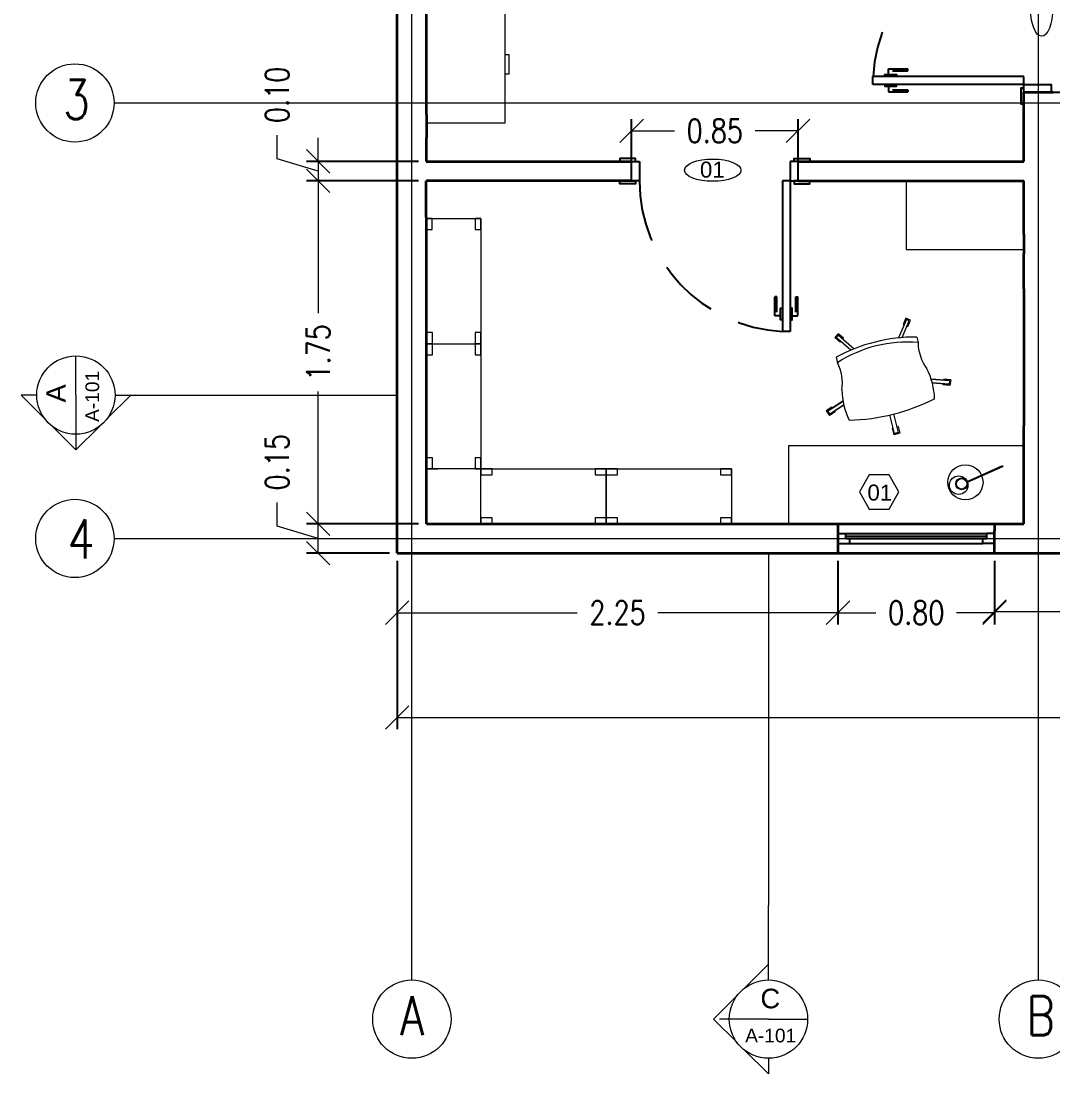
# Model space of a CAD drawing. Header units: metres. Extents: x 60.2 to 105.7, y 8.7 to 63.7.
# Drawn here: x 74.16 to 79.43, y 36.56 to 41.94 of the extents above; entities that cross this region are included whole.
import ezdxf

# ---------------------------------------------------------------- set-up
doc = ezdxf.new("R2010")
doc.units = ezdxf.units.M
doc.header["$LTSCALE"] = 5
doc.header["$MEASUREMENT"] = 0
doc.linetypes.add('TRATTEGGIATA2', pattern=[0.375, 0.25, -0.125])
doc.layers.get('0').update_dxf_attribs({"color": 30})
doc.layers.get('DEFPOINTS').update_dxf_attribs({"color": 210})
for name, color, linetype, lineweight in [('A-ANNO-DIMS', 3, 'Continuous', 9), ('A-ANNO-SYMB', 3, 'Continuous', 18), ('A-ANNO-TEXT', 3, 'Continuous', 18), ('A-DOOR-FULL', 4, 'Continuous', 25), ('A-FURN', 8, 'Continuous', 18), ('A-GLAZ-FULL', 4, 'Continuous', 25), ('A-WALL-FULL-EXTR', 7, 'Continuous', 35), ('A-WALL-FULL-INTR', 7, 'Continuous', 35)]:
    doc.layers.add(name, color=color, linetype=linetype, lineweight=lineweight)
doc.styles.add('ARIAL', font='arial.ttf')
doc.styles.add('E-ROMANS', font='romans.shx', dxfattribs={"width": 0.8})
doc.styles.get("Standard").update_dxf_attribs({"font": 'arial.ttf'})
doc.dimstyles.new('E-0100_ARW_18', dxfattribs={"dimscale": 0.001, "dimtxt": 180, "dimasz": 180, "dimexe": 90, "dimexo": 60, "dimgap": 90, "dimtad": 0, "dimzin": 0, "dimdsep": 46, "dimtxsty": 'E-ROMANS', "dimblk": 'OPEN90', "dimcen": 90, "dimclrd": 256, "dimclre": 256, "dimclrt": 256, "dimadec": 0, "dimazin": 0, "dimtfac": 1, "dimtmove": 1, "dimatfit": 3, "dimldrblk": 'OPEN90', "dimfxl": 1, "dimtfill": 1, "dimtolj": 1, "dimtzin": 0, "dimarcsym": 0})

# ---------------------------------------------------------------- blocks, each defined once
blk = doc.blocks.new('_Oblique')
at = {"color": 0, "linetype": 'ByBlock', "lineweight": -2}
blk.add_line((-0.5, -0.5), (0.5, 0.5), dxfattribs=at)
blk = doc.blocks.new('*D210')
at = {"layer": 'A-ANNO-DIMS', "lineweight": -2, "transparency": 16777216}
for p, q in [((79.1345, 39.1844), (79.1345, 38.8661)), ((80.8772, 39.1844), (80.8772, 38.8661))]:
    blk.add_line(p, q, dxfattribs=at)
at = {"layer": 'A-ANNO-DIMS', "transparency": 16777216}
for p, q in [((79.1345, 38.9261), (79.8041, 38.9261)), ((80.8772, 38.9261), (80.2076, 38.9261))]:
    blk.add_line(p, q, dxfattribs=at)
at = {"layer": 'DEFPOINTS', "color": 0, "transparency": 16777216}
for p in [(79.1345, 39.2244), (80.8772, 39.2244), (79.1345, 38.9261)]:
    blk.add_point(p, dxfattribs=at)
at = {"layer": 'A-ANNO-DIMS', "transparency": 16777216, "xscale": 0.12, "yscale": 0.12, "zscale": 0.12, "rotation": 180}
blk.add_blockref('_Oblique', (79.1345, 38.9261), dxfattribs=at)
at = {"layer": 'A-ANNO-DIMS', "transparency": 16777216, "xscale": 0.12, "yscale": 0.12, "zscale": 0.12}
blk.add_blockref('_Oblique', (80.8772, 38.9261), dxfattribs=at)
at = {"layer": 'A-ANNO-DIMS', "transparency": 16777216, "insert": (80.0058, 38.9261), "char_height": 0.12, "attachment_point": 5, "style": 'E-ROMANS', "bg_fill": 3, "box_fill_scale": 1.25, "bg_fill_color": 256, "bg_fill_true_color": 13158600, "bg_fill_transparency": 0}
blk.add_mtext('\\A1;1.74', dxfattribs=at)
blk = doc.blocks.new('_Open90')
at = {"color": 0, "linetype": 'ByBlock', "lineweight": -2}
for p, q in [((-0.5, 0.5), (0, 0)), ((0, 0), (-1, 0)), ((0, 0), (-0.5, -0.5))]:
    blk.add_line(p, q, dxfattribs=at)
blk = doc.blocks.new('*D211')
at = {"layer": 'A-ANNO-DIMS', "lineweight": -2, "transparency": 16777216}
for p, q in [((78.3345, 39.1844), (78.3345, 38.8601)), ((79.1345, 39.1844), (79.1345, 38.8601))]:
    blk.add_line(p, q, dxfattribs=at)
at = {"layer": 'A-ANNO-DIMS', "transparency": 16777216}
for p, q in [((78.3345, 38.9201), (78.5282, 38.9201)), ((79.1345, 38.9201), (78.9408, 38.9201))]:
    blk.add_line(p, q, dxfattribs=at)
at = {"layer": 'DEFPOINTS', "color": 0, "transparency": 16777216}
for p in [(78.3345, 39.2244), (79.1345, 39.2244), (78.3345, 38.9201)]:
    blk.add_point(p, dxfattribs=at)
at = {"layer": 'A-ANNO-DIMS', "transparency": 16777216, "xscale": 0.12, "yscale": 0.12, "zscale": 0.12, "rotation": 180}
blk.add_blockref('_Oblique', (78.3345, 38.9201), dxfattribs=at)
at = {"layer": 'A-ANNO-DIMS', "transparency": 16777216, "xscale": 0.12, "yscale": 0.12, "zscale": 0.12}
blk.add_blockref('_Oblique', (79.1345, 38.9201), dxfattribs=at)
at = {"layer": 'A-ANNO-DIMS', "transparency": 16777216, "insert": (78.7345, 38.9201), "char_height": 0.12, "attachment_point": 5, "style": 'E-ROMANS', "bg_fill": 3, "box_fill_scale": 1.25, "bg_fill_color": 256, "bg_fill_true_color": 13158600, "bg_fill_transparency": 0}
blk.add_mtext('\\A1;0.80', dxfattribs=at)
blk = doc.blocks.new('*D212')
at = {"layer": 'A-ANNO-DIMS', "lineweight": -2, "transparency": 16777216}
for p, q in [((76.0832, 39.1844), (76.0832, 38.8601)), ((78.3345, 39.1844), (78.3345, 38.8601))]:
    blk.add_line(p, q, dxfattribs=at)
at = {"layer": 'A-ANNO-DIMS', "transparency": 16777216}
for p, q in [((76.0832, 38.9201), (77.0026, 38.9201)), ((78.3345, 38.9201), (77.4151, 38.9201))]:
    blk.add_line(p, q, dxfattribs=at)
at = {"layer": 'DEFPOINTS', "color": 0, "transparency": 16777216}
for p in [(76.0832, 39.2244), (78.3345, 39.2244), (76.0832, 38.9201)]:
    blk.add_point(p, dxfattribs=at)
at = {"layer": 'A-ANNO-DIMS', "transparency": 16777216, "xscale": 0.12, "yscale": 0.12, "zscale": 0.12, "rotation": 180}
blk.add_blockref('_Oblique', (76.0832, 38.9201), dxfattribs=at)
at = {"layer": 'A-ANNO-DIMS', "transparency": 16777216, "xscale": 0.12, "yscale": 0.12, "zscale": 0.12}
blk.add_blockref('_Oblique', (78.3345, 38.9201), dxfattribs=at)
at = {"layer": 'A-ANNO-DIMS', "transparency": 16777216, "insert": (77.2088, 38.9201), "char_height": 0.12, "attachment_point": 5, "style": 'E-ROMANS', "bg_fill": 3, "box_fill_scale": 1.25, "bg_fill_color": 256, "bg_fill_true_color": 13158600, "bg_fill_transparency": 0}
blk.add_mtext('\\A1;2.25', dxfattribs=at)
blk = doc.blocks.new('*D213')
at = {"layer": 'A-ANNO-DIMS', "lineweight": -2, "transparency": 16777216}
for p, q in [((76.1918, 41.1261), (75.6201, 41.1261)), ((76.1918, 39.3744), (75.6201, 39.3744))]:
    blk.add_line(p, q, dxfattribs=at)
at = {"layer": 'A-ANNO-DIMS', "transparency": 16777216}
for p, q in [((75.6801, 41.1261), (75.6801, 40.4497)), ((75.6801, 39.3744), (75.6801, 40.0508))]:
    blk.add_line(p, q, dxfattribs=at)
at = {"layer": 'DEFPOINTS', "color": 0, "transparency": 16777216}
for p in [(76.2318, 41.1261), (75.6801, 39.3744), (76.2318, 39.3744)]:
    blk.add_point(p, dxfattribs=at)
at = {"layer": 'A-ANNO-DIMS', "transparency": 16777216, "xscale": 0.12, "yscale": 0.12, "zscale": 0.12}
for p, rotation in [((75.6801, 41.1261), 90), ((75.6801, 39.3744), 270)]:
    blk.add_blockref('_Oblique', p, dxfattribs=dict(at, rotation=rotation))
at = {"layer": 'A-ANNO-DIMS', "transparency": 16777216, "insert": (75.6801, 40.2502), "char_height": 0.12, "attachment_point": 5, "rotation": 90, "style": 'E-ROMANS', "bg_fill": 3, "box_fill_scale": 1.25, "bg_fill_color": 256, "bg_fill_true_color": 13158600, "bg_fill_transparency": 0}
blk.add_mtext('\\A1;1.75', dxfattribs=at)
blk = doc.blocks.new('*D214')
at = {"layer": 'A-ANNO-DIMS', "transparency": 16777216}
for p, q in [((75.4701, 41.2391), (75.4701, 41.3591)), ((75.6801, 41.2261), (75.6801, 41.3461)), ((75.6801, 41.1761), (75.4701, 41.2391)), ((75.6801, 41.2261), (75.6801, 41.1261)), ((75.6801, 41.2261), (75.6801, 41.1261)), ((75.6801, 41.1261), (75.6801, 41.0061))]:
    blk.add_line(p, q, dxfattribs=at)
at = {"layer": 'A-ANNO-DIMS', "lineweight": -2, "transparency": 16777216}
for p, q in [((76.1918, 41.2261), (75.6201, 41.2261)), ((76.1918, 41.1261), (75.6201, 41.1261))]:
    blk.add_line(p, q, dxfattribs=at)
at = {"layer": 'DEFPOINTS', "color": 0, "transparency": 16777216}
for p in [(76.2318, 41.2261), (75.6801, 41.1261), (76.2318, 41.1261)]:
    blk.add_point(p, dxfattribs=at)
at = {"layer": 'A-ANNO-DIMS', "transparency": 16777216, "xscale": 0.12, "yscale": 0.12, "zscale": 0.12}
for p, rotation in [((75.6801, 41.2261), 270), ((75.6801, 41.1261), 90)]:
    blk.add_blockref('_Oblique', p, dxfattribs=dict(at, rotation=rotation))
at = {"layer": 'A-ANNO-DIMS', "transparency": 16777216, "insert": (75.4701, 41.5654), "char_height": 0.12, "attachment_point": 5, "rotation": 90, "style": 'E-ROMANS', "bg_fill": 3, "box_fill_scale": 1.25, "bg_fill_color": 256, "bg_fill_true_color": 13158600, "bg_fill_transparency": 0}
blk.add_mtext('\\A1;0.10', dxfattribs=at)
blk = doc.blocks.new('*D215')
at = {"layer": 'A-ANNO-DIMS', "transparency": 16777216}
for p, q in [((75.4701, 39.3624), (75.4701, 39.4824)), ((75.6801, 39.2994), (75.4701, 39.3624)), ((75.6801, 39.2244), (75.6801, 39.3744))]:
    blk.add_line(p, q, dxfattribs=at)
at = {"layer": 'A-ANNO-DIMS', "lineweight": -2, "transparency": 16777216}
for p, q in [((76.0432, 39.3744), (75.6201, 39.3744)), ((76.0432, 39.2244), (75.6201, 39.2244))]:
    blk.add_line(p, q, dxfattribs=at)
at = {"layer": 'DEFPOINTS', "color": 0, "transparency": 16777216}
for p in [(75.6801, 39.3744), (76.0832, 39.3744), (76.0832, 39.2244)]:
    blk.add_point(p, dxfattribs=at)
at = {"layer": 'A-ANNO-DIMS', "transparency": 16777216, "xscale": 0.12, "yscale": 0.12, "zscale": 0.12}
for p, rotation in [((75.6801, 39.3744), 90), ((75.6801, 39.2244), 270)]:
    blk.add_blockref('_Oblique', p, dxfattribs=dict(at, rotation=rotation))
at = {"layer": 'A-ANNO-DIMS', "transparency": 16777216, "insert": (75.4701, 39.6887), "char_height": 0.12, "attachment_point": 5, "rotation": 90, "style": 'E-ROMANS', "bg_fill": 3, "box_fill_scale": 1.25, "bg_fill_color": 256, "bg_fill_true_color": 13158600, "bg_fill_transparency": 0}
blk.add_mtext('\\A1;0.15', dxfattribs=at)
blk = doc.blocks.new('*D225')
at = {"layer": 'A-ANNO-DIMS', "lineweight": -2, "transparency": 16777216}
for p, q in [((79.3232, 42.4294), (79.6726, 42.4294)), ((79.3232, 41.5794), (79.6726, 41.5794))]:
    blk.add_line(p, q, dxfattribs=at)
at = {"layer": 'A-ANNO-DIMS', "transparency": 16777216}
blk.add_line((79.6126, 42.4294), (79.6126, 41.5794), dxfattribs=at)
at = {"layer": 'DEFPOINTS', "color": 0, "transparency": 16777216}
for p in [(79.2832, 42.4294), (79.2832, 41.5794), (79.6126, 41.5794)]:
    blk.add_point(p, dxfattribs=at)
at = {"layer": 'A-ANNO-DIMS', "transparency": 16777216, "xscale": 0.12, "yscale": 0.12, "zscale": 0.12}
for p, rotation in [((79.6126, 42.4294), 90), ((79.6126, 41.5794), 270)]:
    blk.add_blockref('_Oblique', p, dxfattribs=dict(at, rotation=rotation))
at = {"layer": 'A-ANNO-DIMS', "transparency": 16777216, "insert": (79.7895, 42.0044), "char_height": 0.12, "attachment_point": 5, "rotation": 90, "style": 'E-ROMANS', "bg_fill": 3, "box_fill_scale": 1.25, "bg_fill_color": 256, "bg_fill_true_color": 13158600, "bg_fill_transparency": 0}
blk.add_mtext('\\A1;0.85', dxfattribs=at)
blk = doc.blocks.new('*D226')
at = {"layer": 'A-ANNO-DIMS', "lineweight": -2, "transparency": 16777216}
for p, q in [((77.2807, 41.1661), (77.2807, 41.4421)), ((78.1307, 41.1661), (78.1307, 41.4421))]:
    blk.add_line(p, q, dxfattribs=at)
at = {"layer": 'A-ANNO-DIMS', "transparency": 16777216}
for p, q in [((77.2807, 41.3821), (77.4994, 41.3821)), ((78.1307, 41.3821), (77.912, 41.3821))]:
    blk.add_line(p, q, dxfattribs=at)
at = {"layer": 'DEFPOINTS', "color": 0, "transparency": 16777216}
for p in [(77.2807, 41.3821), (77.2807, 41.1261), (78.1307, 41.1261)]:
    blk.add_point(p, dxfattribs=at)
at = {"layer": 'A-ANNO-DIMS', "transparency": 16777216, "xscale": 0.12, "yscale": 0.12, "zscale": 0.12, "rotation": 180}
blk.add_blockref('_Oblique', (77.2807, 41.3821), dxfattribs=at)
at = {"layer": 'A-ANNO-DIMS', "transparency": 16777216, "xscale": 0.12, "yscale": 0.12, "zscale": 0.12}
blk.add_blockref('_Oblique', (78.1307, 41.3821), dxfattribs=at)
at = {"layer": 'A-ANNO-DIMS', "transparency": 16777216, "insert": (77.7057, 41.3821), "char_height": 0.12, "attachment_point": 5, "style": 'E-ROMANS', "bg_fill": 3, "box_fill_scale": 1.25, "bg_fill_color": 256, "bg_fill_true_color": 13158600, "bg_fill_transparency": 0}
blk.add_mtext('\\A1;0.85', dxfattribs=at)
blk = doc.blocks.new('*D227')
at = {"layer": 'A-ANNO-DIMS', "lineweight": -2, "transparency": 16777216}
for p, q in [((76.0832, 39.1844), (76.0832, 38.3245)), ((85.8332, 39.1844), (85.8332, 38.3245))]:
    blk.add_line(p, q, dxfattribs=at)
at = {"layer": 'A-ANNO-DIMS', "transparency": 16777216}
for p, q in [((76.0832, 38.3845), (80.7519, 38.3845)), ((85.8332, 38.3845), (81.1645, 38.3845))]:
    blk.add_line(p, q, dxfattribs=at)
at = {"layer": 'DEFPOINTS', "color": 0, "transparency": 16777216}
for p in [(76.0832, 39.2244), (85.8332, 39.2244), (76.0832, 38.3845)]:
    blk.add_point(p, dxfattribs=at)
at = {"layer": 'A-ANNO-DIMS', "transparency": 16777216, "xscale": 0.12, "yscale": 0.12, "zscale": 0.12, "rotation": 180}
blk.add_blockref('_Oblique', (76.0832, 38.3845), dxfattribs=at)
at = {"layer": 'A-ANNO-DIMS', "transparency": 16777216, "xscale": 0.12, "yscale": 0.12, "zscale": 0.12}
blk.add_blockref('_Oblique', (85.8332, 38.3845), dxfattribs=at)
at = {"layer": 'A-ANNO-DIMS', "transparency": 16777216, "insert": (80.9582, 38.3845), "char_height": 0.12, "attachment_point": 5, "style": 'E-ROMANS', "bg_fill": 3, "box_fill_scale": 1.25, "bg_fill_color": 256, "bg_fill_true_color": 13158600, "bg_fill_transparency": 0}
blk.add_mtext('\\A1;9.75', dxfattribs=at)

msp = doc.modelspace()

# ---------------------------------------------------------------- linework, layer by layer
at = {"layer": 'A-ANNO-DIMS'}
for p, q in [((74.4422, 40.0319), (74.4422, 40.2319)), ((74.1922, 40.0319), (74.1622, 40.0319)), ((74.2822, 39.9119), (74.1622, 40.0319)), ((74.2422, 40.0319), (74.1922, 40.0319)), ((74.4422, 40.0319), (74.4422, 39.8319)), ((74.6022, 39.9119), (74.7222, 40.0319)), ((74.6422, 40.0319), (74.6922, 40.0319)), ((74.6922, 40.0319), (74.7122, 40.0319)), ((74.7122, 40.0319), (74.7222, 40.0319)), ((74.7222, 40.0319), (75.0222, 40.0319)), ((74.4422, 39.7519), (74.3222, 39.8719)), ((74.4422, 39.7519), (74.5622, 39.8719)), ((74.4422, 39.8319), (74.4422, 39.7819)), ((74.4422, 39.7819), (74.4422, 39.7619)), ((74.4422, 39.7619), (74.4422, 39.7519)), ((77.9796, 37.1235), (77.9796, 37.4235)), ((77.8596, 37.0035), (77.9796, 37.1235)), ((77.9796, 37.0935), (77.9796, 37.1235)), ((77.9796, 37.0435), (77.9796, 37.0935)), ((77.6996, 36.8435), (77.8196, 36.9635)), ((77.6996, 36.8435), (77.8196, 36.7235)), ((77.7796, 36.8435), (77.7296, 36.8435)), ((77.9796, 36.8435), (77.7796, 36.8435)), ((77.9796, 36.8435), (78.1796, 36.8435)), ((77.8596, 36.6835), (77.9796, 36.5635)), ((77.9796, 36.6435), (77.9796, 36.5935)), ((77.9796, 36.5935), (77.9796, 36.5735)), ((77.9796, 36.5735), (77.9796, 36.5635))]:
    msp.add_line(p, q, dxfattribs=at)
for centre in [(74.4373, 41.5244), (74.4422, 40.0319), (74.4373, 39.2994), (76.1582, 36.8435), (77.9796, 36.8435), (79.3582, 36.8435)]:
    msp.add_circle(centre, 0.2, dxfattribs=at)
at = {"layer": 'A-ANNO-SYMB', "color": 7}
msp.add_lwpolyline([(78.6461, 39.5371), (78.5955, 39.6246), (78.4945, 39.6246), (78.4439, 39.5371), (78.4945, 39.4495), (78.5955, 39.4495)], close=True, dxfattribs=at)
at = {"layer": 'A-ANNO-TEXT'}
msp.add_line((75.0222, 40.0319), (76.0832, 40.0319), dxfattribs=at)
at = {"layer": 'A-DOOR-FULL', "color": 252}
for p, q in [((78.5932, 41.6694), (78.5932, 41.698)), ((78.5932, 41.698), (78.6917, 41.698)), ((78.6917, 41.688), (78.6917, 41.698)), ((78.6132, 41.688), (78.6917, 41.688)), ((78.5932, 41.6094), (78.5932, 41.5807)), ((78.6132, 41.5907), (78.6917, 41.5907)), ((78.6917, 41.5907), (78.6917, 41.5807)), ((78.5932, 41.5807), (78.6917, 41.5807)), ((78.0121, 40.4361), (78.0121, 40.5345)), ((78.0221, 40.5345), (78.0121, 40.5345)), ((78.0221, 40.4561), (78.0221, 40.5345)), ((78.1193, 40.4561), (78.1193, 40.5345)), ((78.1193, 40.5345), (78.1293, 40.5345)), ((78.1293, 40.4361), (78.1293, 40.5345)), ((78.0407, 40.4361), (78.0121, 40.4361)), ((78.1007, 40.4361), (78.1293, 40.4361))]:
    msp.add_line(p, q, dxfattribs=at)
at = {"layer": 'A-DOOR-FULL'}
for p, q in [((78.5132, 41.6194), (78.5132, 41.6594)), ((78.0907, 40.3561), (78.0507, 40.3561))]:
    msp.add_line(p, q, dxfattribs=at)
at = {"layer": 'A-DOOR-FULL', "color": 252}
for points in [[(78.5732, 41.6594), (78.5732, 41.6694), (78.6332, 41.6694), (78.6332, 41.6594)], [(78.0507, 40.4161), (78.0407, 40.4161), (78.0407, 40.4761), (78.0507, 40.4761)], [(78.0907, 40.4161), (78.1007, 40.4161), (78.1007, 40.4761), (78.0907, 40.4761)]]:
    msp.add_lwpolyline(points, close=True, dxfattribs=at)
at = {"layer": 'A-DOOR-FULL'}
msp.add_lwpolyline([(78.5732, 41.6194), (78.5732, 41.6094), (78.6332, 41.6094), (78.6332, 41.6194)], close=True, dxfattribs=at)
at = {"layer": 'A-FURN'}
for p, q in [((76.6332, 42.0213), (76.6332, 41.4213)), ((76.6332, 41.7713), (76.6532, 41.7713)), ((76.6532, 41.7713), (76.6532, 41.6713)), ((76.6532, 41.6713), (76.6332, 41.6713)), ((79.2832, 41.1261), (78.6832, 41.1261)), ((78.6832, 41.1261), (78.6832, 40.7761)), ((79.2832, 40.7761), (79.2832, 41.1261)), ((76.2309, 40.9344), (76.5109, 40.9344)), ((76.2625, 40.9344), (76.2325, 40.9344)), ((76.2625, 40.8774), (76.2625, 40.9344)), ((76.5109, 40.9344), (76.4809, 40.9344)), ((76.4809, 40.9344), (76.4809, 40.8774)), ((76.5109, 40.9344), (76.5109, 40.2944)), ((76.5109, 40.8774), (76.5109, 40.9344)), ((76.2325, 40.8774), (76.2625, 40.8774)), ((76.4809, 40.8774), (76.5109, 40.8774)), ((78.6832, 40.7761), (79.2832, 40.7761)), ((76.2332, 40.7539), (76.2332, 40.7539)), ((78.684, 40.4178), (78.6441, 40.3239)), ((78.6621, 40.3256), (78.6988, 40.4118)), ((78.6814, 40.4243), (78.6676, 40.392)), ((78.7054, 40.4145), (78.6814, 40.4243)), ((78.6988, 40.4118), (78.684, 40.4178)), ((78.6918, 40.3826), (78.7054, 40.4145)), ((76.2632, 40.3514), (76.2332, 40.3514)), ((76.2632, 40.2944), (76.2632, 40.3514)), ((76.5109, 40.3514), (76.4809, 40.3514)), ((76.4809, 40.3514), (76.4809, 40.2944)), ((76.5109, 40.2944), (76.5109, 40.3514)), ((78.6676, 40.392), (78.6723, 40.3902)), ((78.6872, 40.3845), (78.6918, 40.3826)), ((76.2332, 40.2944), (76.5109, 40.2944)), ((76.2632, 40.2944), (76.2332, 40.2944)), ((76.2332, 40.2944), (76.2632, 40.2944)), ((76.2632, 40.2374), (76.2632, 40.2944)), ((76.4809, 40.2944), (76.5109, 40.2944)), ((76.5109, 40.2944), (76.4809, 40.2944)), ((76.4809, 40.2944), (76.4809, 40.2374)), ((76.5109, 40.2944), (76.4809, 40.2944)), ((76.4809, 40.2944), (76.4809, 40.2374)), ((76.5109, 40.2944), (76.5109, 39.6544)), ((76.5109, 40.2374), (76.5109, 40.2944)), ((76.5109, 40.2374), (76.5109, 40.2944)), ((78.3364, 40.3454), (78.3189, 40.3256)), ((78.3453, 40.3027), (78.3189, 40.3256)), ((78.3368, 40.3384), (78.326, 40.3261)), ((78.4001, 40.2615), (78.326, 40.3261)), ((78.3628, 40.3224), (78.3364, 40.3454)), ((78.3368, 40.3384), (78.4171, 40.2685)), ((78.3486, 40.3064), (78.3453, 40.3027)), ((78.3628, 40.3224), (78.3595, 40.3187)), ((78.7367, 40.3284), (78.7437, 40.3004)), ((76.2332, 40.2374), (76.2632, 40.2374)), ((76.4809, 40.2374), (76.5109, 40.2374)), ((76.4809, 40.2374), (76.5109, 40.2374)), ((78.3246, 40.2253), (78.3316, 40.1973)), ((78.8111, 40.1139), (78.9047, 40.1056)), ((78.9047, 40.1056), (78.8111, 40.1139)), ((78.8159, 40.0945), (78.9021, 40.0869)), ((78.9021, 40.0869), (78.8159, 40.0945)), ((78.8722, 40.0895), (78.8715, 40.0845)), ((78.9064, 40.0815), (78.8715, 40.0845)), ((78.8755, 40.1132), (78.8748, 40.1082)), ((78.9103, 40.1101), (78.8755, 40.1132)), ((78.9047, 40.1056), (78.9021, 40.0869)), ((78.9103, 40.1101), (78.9064, 40.0815)), ((78.3035, 39.9701), (78.2742, 39.951)), ((78.2814, 39.9496), (78.3605, 40.0013)), ((78.36, 40.001), (78.2814, 39.9496)), ((78.3647, 39.9815), (78.2925, 39.9343)), ((78.2925, 39.9343), (78.3647, 39.9815)), ((78.3035, 39.9701), (78.3065, 39.9661)), ((78.2742, 39.951), (78.2912, 39.9276)), ((78.2814, 39.9496), (78.2925, 39.9343)), ((78.3205, 39.9467), (78.2912, 39.9276)), ((78.3176, 39.9507), (78.3205, 39.9467)), ((78.6241, 39.8354), (78.6003, 39.9304)), ((78.6443, 39.8405), (78.6206, 39.9353)), ((78.6168, 39.8645), (78.6119, 39.8633)), ((78.6119, 39.8633), (78.6204, 39.8294)), ((78.6419, 39.8708), (78.637, 39.8696)), ((78.6419, 39.8708), (78.6504, 39.8369)), ((78.6504, 39.8369), (78.6204, 39.8294)), ((78.6443, 39.8405), (78.6241, 39.8354)), ((78.0832, 39.3744), (78.0832, 39.7744)), ((78.0832, 39.7744), (79.2832, 39.7744)), ((76.2632, 39.7114), (76.2332, 39.7114)), ((76.2632, 39.6544), (76.2632, 39.7114)), ((76.5109, 39.7114), (76.4809, 39.7114)), ((76.4809, 39.7114), (76.4809, 39.6544)), ((76.5109, 39.6544), (76.5109, 39.7114)), ((76.5109, 39.6544), (76.2332, 39.6544)), ((76.2332, 39.6544), (76.2902, 39.6544)), ((76.2332, 39.6544), (76.2902, 39.6544)), ((76.2332, 39.6544), (76.2632, 39.6544)), ((76.5109, 39.6544), (76.4539, 39.6544)), ((76.5109, 39.6544), (76.4539, 39.6544)), ((76.4809, 39.6544), (76.5109, 39.6544)), ((76.5109, 39.3744), (76.5109, 39.6544)), ((76.5109, 39.6544), (77.1509, 39.6544)), ((76.5109, 39.3744), (76.5109, 39.6544)), ((76.5109, 39.6544), (77.1509, 39.6544)), ((76.5679, 39.6544), (76.5109, 39.6544)), ((76.5109, 39.6544), (76.5109, 39.6244)), ((76.5679, 39.6244), (76.5679, 39.6544)), ((77.1509, 39.6544), (77.0939, 39.6544)), ((77.0939, 39.6544), (77.0939, 39.6244)), ((77.1509, 39.6544), (77.0939, 39.6544)), ((77.0939, 39.6544), (77.0939, 39.6244)), ((77.1509, 39.3744), (77.1509, 39.6544)), ((77.1509, 39.6544), (77.7909, 39.6544)), ((77.1509, 39.6544), (77.1509, 39.3744)), ((77.1509, 39.6544), (77.1509, 39.3744)), ((77.2079, 39.6544), (77.1509, 39.6544)), ((77.1509, 39.6544), (77.1509, 39.6244)), ((77.1509, 39.6244), (77.1509, 39.6544)), ((77.1509, 39.6244), (77.1509, 39.6544)), ((77.2079, 39.6244), (77.2079, 39.6544)), ((77.7909, 39.6544), (77.7339, 39.6544)), ((77.7339, 39.6544), (77.7339, 39.6244)), ((77.7909, 39.6544), (77.7339, 39.6544)), ((77.7339, 39.6544), (77.7339, 39.6244)), ((77.7909, 39.6544), (77.7909, 39.3744)), ((77.7909, 39.6244), (77.7909, 39.6544)), ((77.7909, 39.6244), (77.7909, 39.6544)), ((78.9939, 39.5908), (79.1752, 39.6722)), ((78.996, 39.5862), (79.1773, 39.6676)), ((79.1752, 39.6722), (79.1773, 39.6676)), ((76.5109, 39.6244), (76.5679, 39.6244)), ((77.0939, 39.6244), (77.1509, 39.6244)), ((77.0939, 39.6244), (77.1509, 39.6244)), ((77.1509, 39.6244), (77.2079, 39.6244)), ((77.7339, 39.6244), (77.7909, 39.6244)), ((77.7339, 39.6244), (77.7909, 39.6244)), ((78.9939, 39.5908), (78.996, 39.5862)), ((76.5679, 39.4044), (76.5109, 39.4044)), ((76.5109, 39.4044), (76.5109, 39.3744)), ((76.5679, 39.4044), (76.5109, 39.4044)), ((76.5109, 39.4044), (76.5109, 39.3744)), ((76.5679, 39.3744), (76.5679, 39.4044)), ((76.5679, 39.3744), (76.5679, 39.4044)), ((77.1509, 39.4044), (77.0939, 39.4044)), ((77.0939, 39.4044), (77.0939, 39.3744)), ((77.1509, 39.4044), (77.0939, 39.4044)), ((77.0939, 39.4044), (77.0939, 39.3744)), ((77.2079, 39.4044), (77.1509, 39.4044)), ((77.1509, 39.4044), (77.1509, 39.3744)), ((77.2079, 39.4044), (77.1509, 39.4044)), ((77.1509, 39.4044), (77.1509, 39.3744)), ((77.1509, 39.3744), (77.1509, 39.4044)), ((77.1509, 39.3744), (77.1509, 39.4044)), ((77.2079, 39.3744), (77.2079, 39.4044)), ((77.2079, 39.3744), (77.2079, 39.4044)), ((77.7909, 39.4044), (77.7339, 39.4044)), ((77.7339, 39.4044), (77.7339, 39.3744)), ((77.7909, 39.4044), (77.7339, 39.4044)), ((77.7339, 39.4044), (77.7339, 39.3744)), ((77.7909, 39.3744), (77.7909, 39.4044)), ((77.7909, 39.3744), (77.7909, 39.4044)), ((76.7432, 39.3744), (76.2332, 39.3744)), ((79.1345, 39.3387), (79.1345, 39.3581)), ((79.1345, 39.3581), (79.1345, 39.3581)), ((79.1345, 39.3387), (79.1345, 39.2787))]:
    msp.add_line(p, q, dxfattribs=at)
for centre, radius in [((78.9855, 39.5863), 0.09), ((78.951, 39.5714), 0.0475), ((78.9664, 39.5784), 0.0302), ((78.9664, 39.5784), 0.0265)]:
    msp.add_circle(centre, radius, dxfattribs=at)
for centre, radius, start, end in [((78.7317, 39.4732), 0.8552, 89.6679, 118.4258), ((78.6886, 39.6454), 0.6573, 85.1973, 122.8963), ((78.9682, 40.3022), 0.2246, 180.4561, 217.1084), ((78.1327, 40.0931), 0.2246, 350.9853, 27.6376), ((78.4437, 39.9962), 0.3852, 2.5231, 26.2708), ((78.7395, 40.0702), 0.3852, 181.8229, 205.5705), ((78.368, 40.9268), 1.0231, 271.343, 296.7507)]:
    msp.add_arc(centre, radius, start, end, dxfattribs=at)
at = {"layer": 'A-GLAZ-FULL'}
for p, q in [((78.3345, 39.3244), (78.3745, 39.3244)), ((78.3745, 39.2994), (78.3745, 39.3244)), ((78.3745, 39.3244), (79.0945, 39.3244)), ((79.1345, 39.3244), (79.0945, 39.3244)), ((79.0945, 39.2994), (79.0945, 39.3244)), ((78.3345, 39.2744), (78.3945, 39.2744)), ((78.3745, 39.3119), (79.0945, 39.3119)), ((78.3745, 39.2994), (79.0945, 39.2994)), ((78.3945, 39.2744), (78.3945, 39.2994)), ((78.3945, 39.2744), (79.0745, 39.2744)), ((79.0745, 39.2744), (79.0745, 39.2994)), ((79.1345, 39.2744), (79.0745, 39.2744))]:
    msp.add_line(p, q, dxfattribs=at)
at = {"layer": 'A-WALL-FULL-EXTR'}
for p, q in [((76.0832, 39.2244), (76.0832, 45.2244)), ((76.2332, 41.4653), (76.2332, 45.0744)), ((79.2832, 41.2261), (79.2832, 41.5794)), ((76.2332, 41.4653), (76.2318, 41.2261)), ((76.2318, 41.2261), (77.2807, 41.2261)), ((78.1307, 41.2261), (79.2832, 41.2261)), ((76.2332, 40.7539), (76.2318, 41.1261)), ((77.2807, 41.1261), (76.2318, 41.1261)), ((78.1307, 41.1261), (79.2832, 41.1261)), ((79.2832, 40.8539), (79.2832, 41.1261)), ((79.2832, 40.8539), (79.2832, 40.7539)), ((76.2332, 39.3744), (76.2332, 40.7539)), ((79.2832, 40.5744), (79.2832, 40.7539)), ((79.2832, 40.5744), (79.2832, 39.8744)), ((79.2832, 39.3744), (79.2832, 39.8744)), ((76.2332, 39.3744), (79.2832, 39.3744)), ((78.3345, 39.3744), (78.3345, 39.2244)), ((79.1345, 39.3744), (79.1345, 39.3387)), ((79.1345, 39.2244), (79.1345, 39.3387)), ((76.0832, 39.2244), (76.2332, 39.2244)), ((76.2332, 39.2244), (80.8832, 39.2244))]:
    msp.add_line(p, q, dxfattribs=at)
at = {"layer": 'A-WALL-FULL-INTR'}
for p, q in [((79.2832, 41.5794), (79.4332, 41.5794)), ((79.2832, 39.3744), (79.2832, 39.8744)), ((76.2332, 39.3744), (79.2832, 39.3744))]:
    msp.add_line(p, q, dxfattribs=at)

# ---------------------------------------------------------------- texts
at = {"layer": 'A-ANNO-DIMS', "attachment_point": 3, "rotation": 90}
for s, width, insert, char_height in [('A-101', 1.322882, (74.4909, 40.1557), 0.07), ('A', 0.51526, (74.2906, 40.0871), 0.1)]:
    msp.add_mtext_dynamic_manual_height_columns(s, width=width, gutter_width=12.5, heights=[0], dxfattribs=dict(at, insert=insert, char_height=char_height))
at = {"layer": 'A-ANNO-DIMS', "attachment_point": 1}
for s, width, insert, char_height in [('C', 0.51526, (77.9387, 36.9988), 0.1), ('A-101', 1.322882, (77.8606, 36.7947), 0.07)]:
    msp.add_mtext_dynamic_manual_height_columns(s, width=width, gutter_width=12.5, heights=[0], dxfattribs=dict(at, insert=insert, char_height=char_height))
at = {"layer": 'A-ANNO-SYMB', "color": 7, "style": 'ARIAL'}
msp.add_text('01', height=0.0816, rotation=359.8326, dxfattribs=at).set_placement((78.4849, 39.4932))
at = {"layer": 'A-ANNO-TEXT', "char_height": 0.2, "attachment_point": 1, "style": 'E-ROMANS'}
for s, insert in [('3', (74.377, 41.6418)), ('4', (74.3997, 39.3964)), ('A', (76.0979, 36.9608)), ('B', (79.2979, 36.9608))]:
    msp.add_mtext_dynamic_manual_height_columns(s, width=0.340207, gutter_width=9, heights=[0], dxfattribs=dict(at, insert=insert))

# ---------------------------------------------------------------- next in the draw order: dimensions: what is measured, and where the dimension line sits
at = {"layer": 'A-ANNO-DIMS'}
dim = msp.add_linear_dim(base=(79.6126, 41.5794), p1=(79.2832, 42.4294), p2=(79.2832, 41.5794), angle=90, dimstyle='E-0100_ARW_18', override={"dimtxt": 120, "dimasz": 120, "dimexe": 60, "dimexo": 40, "dimgap": 60, "dimblk": 'Oblique', "dimcen": 60, "dimlwd": 65535}, dxfattribs=at)
dim.commit()
dim.dimension.update_dxf_attribs({"geometry": '*D225', "text_midpoint": (79.7895, 42.0044), "dimtype": 160})
dim = msp.add_linear_dim(base=(77.2807, 41.3821), p1=(78.1307, 41.1261), p2=(77.2807, 41.1261), dimstyle='E-0100_ARW_18', override={"dimtxt": 120, "dimasz": 120, "dimexe": 60, "dimexo": 40, "dimgap": 60, "dimblk": 'Oblique', "dimcen": 60, "dimtmove": 0, "dimlwd": 65535}, dxfattribs=at)
dim.commit()
dim.dimension.update_dxf_attribs({"geometry": '*D226', "text_midpoint": (77.7057, 41.3821), "dimtype": 160})
dim = msp.add_linear_dim(base=(75.6801, 39.3744), p1=(76.2318, 41.1261), p2=(76.2318, 39.3744), angle=90, dimstyle='E-0100_ARW_18', override={"dimtxt": 120, "dimasz": 120, "dimexe": 60, "dimexo": 40, "dimgap": 60, "dimblk": 'Oblique', "dimcen": 60, "dimlwd": 65535}, dxfattribs=at)
dim.commit()
dim.dimension.update_dxf_attribs({"geometry": '*D213', "text_midpoint": (75.6801, 40.2502)})
dim = msp.add_linear_dim(base=(79.1345, 38.9261), p1=(80.8772, 39.2244), p2=(79.1345, 39.2244), dimstyle='E-0100_ARW_18', override={"dimtxt": 120, "dimasz": 120, "dimexe": 60, "dimexo": 40, "dimgap": 60, "dimblk": 'Oblique', "dimcen": 60, "dimlwd": 65535}, dxfattribs=at)
dim.commit()
dim.dimension.update_dxf_attribs({"geometry": '*D210', "text_midpoint": (80.0058, 38.9261)})

# ---------------------------------------------------------------- next in the draw order: linework, layer by layer
at = {"layer": 'A-ANNO-SYMB', "color": 7}
for centre, major_axis in [((79.3749, 42.0094), (-0.0004, -0.1441)), ((77.6949, 41.181), (-0.1441, 0.0004))]:
    msp.add_ellipse(centre, major_axis=major_axis, ratio=0.395468, dxfattribs=at)
at = {"layer": 'A-DOOR-FULL'}
for p, q in [((79.2832, 41.6594), (78.5132, 41.6594)), ((79.2832, 41.6194), (79.2832, 41.6594)), ((79.2832, 41.6194), (78.5132, 41.6194)), ((77.2807, 41.1261), (77.2807, 41.2261)), ((77.2807, 41.2261), (77.3207, 41.2261)), ((77.3207, 41.2261), (77.3207, 41.1261)), ((78.1307, 41.2261), (78.0907, 41.2261)), ((78.0907, 41.2261), (78.0907, 41.1261)), ((78.1307, 41.1261), (78.1307, 41.2261)), ((77.3207, 41.1261), (77.2807, 41.1261)), ((78.0907, 41.1261), (78.0507, 41.1261)), ((78.0507, 41.1261), (78.0507, 40.3561)), ((78.0907, 41.1261), (78.0907, 40.3561)), ((78.0907, 41.1261), (78.1307, 41.1261))]:
    msp.add_line(p, q, dxfattribs=at)
for points in [[(79.2832, 41.5194), (79.2832, 41.5994), (79.2682, 41.5994), (79.2682, 41.5194)], [(79.4232, 41.5794), (79.2832, 41.5794), (79.2832, 41.6194), (79.4232, 41.6194)], [(77.2207, 41.2261), (77.3007, 41.2261), (77.3007, 41.2411), (77.2207, 41.2411)], [(78.1907, 41.2261), (78.1107, 41.2261), (78.1107, 41.2411), (78.1907, 41.2411)], [(77.2207, 41.1261), (77.3007, 41.1261), (77.3007, 41.1111), (77.2207, 41.1111)], [(78.1907, 41.1261), (78.1107, 41.1261), (78.1107, 41.1111), (78.1907, 41.1111)]]:
    msp.add_lwpolyline(points, close=True, dxfattribs=at)
at = {"layer": 'A-DOOR-FULL', "color": 251, "linetype": 'TRATTEGGIATA2', "ltscale": 0.25}
for centre, start, end in [((79.2832, 41.6194), 90, 177.0223), ((78.0907, 41.1261), 180, 267.0223)]:
    msp.add_arc(centre, 0.77, start, end, dxfattribs=at)
at = {"layer": 'A-WALL-FULL-EXTR'}
for p, q in [((77.2807, 41.2261), (77.2807, 41.2211)), ((78.1307, 41.2261), (78.1307, 41.2211)), ((77.2807, 41.1311), (77.2807, 41.1261)), ((78.1307, 41.1311), (78.1307, 41.1261))]:
    msp.add_line(p, q, dxfattribs=at)

# ---------------------------------------------------------------- next in the draw order: texts
at = {"layer": 'A-ANNO-SYMB', "color": 7, "style": 'ARIAL'}
msp.add_text('01', height=0.0816, dxfattribs=at).set_placement((77.6297, 41.1431))

# ---------------------------------------------------------------- next in the draw order: dimensions: what is measured, and where the dimension line sits
at = {"layer": 'A-ANNO-DIMS'}
dim = msp.add_linear_dim(base=(75.6801, 41.1261), p1=(76.2318, 41.2261), p2=(76.2318, 41.1261), angle=90, dimstyle='E-0100_ARW_18', override={"dimtxt": 120, "dimasz": 120, "dimexe": 60, "dimexo": 40, "dimgap": 60, "dimblk": 'Oblique', "dimcen": 60, "dimlwd": 65535}, dxfattribs=at)
dim.commit()
dim.dimension.update_dxf_attribs({"geometry": '*D214', "text_midpoint": (75.4701, 41.4191)})
dim = msp.add_linear_dim(base=(78.3345, 38.9201), p1=(79.1345, 39.2244), p2=(78.3345, 39.2244), dimstyle='E-0100_ARW_18', override={"dimtxt": 120, "dimasz": 120, "dimexe": 60, "dimexo": 40, "dimgap": 60, "dimblk": 'Oblique', "dimcen": 60, "dimlwd": 65535}, dxfattribs=at)
dim.commit()
dim.dimension.update_dxf_attribs({"geometry": '*D211', "text_midpoint": (78.7345, 38.9201)})

# ---------------------------------------------------------------- next in the draw order: linework, layer by layer
msp.add_line((74.6373, 41.5244), (87.2742, 41.5244), dxfattribs=at)
at = {"layer": 'A-FURN'}
for p in [(76.2332, 42.0213), (76.6332, 41.4213)]:
    msp.add_line(p, (76.2332, 41.4213), dxfattribs=at)

# ---------------------------------------------------------------- next in the draw order: dimensions: what is measured, and where the dimension line sits
at = {"layer": 'A-ANNO-DIMS'}
dim = msp.add_linear_dim(base=(76.0832, 38.9201), p1=(78.3345, 39.2244), p2=(76.0832, 39.2244), dimstyle='E-0100_ARW_18', override={"dimtxt": 120, "dimasz": 120, "dimexe": 60, "dimexo": 40, "dimgap": 60, "dimblk": 'Oblique', "dimcen": 60, "dimlwd": 65535}, dxfattribs=at)
dim.commit()
dim.dimension.update_dxf_attribs({"geometry": '*D212', "text_midpoint": (77.2088, 38.9201)})

# ---------------------------------------------------------------- next in the draw order: dimensions: what is measured, and where the dimension line sits
dim = msp.add_linear_dim(base=(75.6801, 39.3744), p1=(76.0832, 39.2244), p2=(76.0832, 39.3744), angle=90, dimstyle='E-0100_ARW_18', override={"dimtxt": 120, "dimasz": 120, "dimexe": 60, "dimexo": 40, "dimgap": 60, "dimblk": 'Oblique', "dimcen": 60, "dimlwd": 65535}, dxfattribs=at)
dim.commit()
dim.dimension.update_dxf_attribs({"geometry": '*D215', "text_midpoint": (75.4701, 39.5424)})

# ---------------------------------------------------------------- next in the draw order: linework, layer by layer
msp.add_line((74.6373, 39.2994), (87.2742, 39.2994), dxfattribs=at)

# ---------------------------------------------------------------- next in the draw order: dimensions: what is measured, and where the dimension line sits
dim = msp.add_linear_dim(base=(76.0832, 38.3845), p1=(85.8332, 39.2244), p2=(76.0832, 39.2244), dimstyle='E-0100_ARW_18', override={"dimtxt": 120, "dimasz": 120, "dimexe": 60, "dimexo": 40, "dimgap": 60, "dimblk": 'Oblique', "dimcen": 60, "dimlwd": 65535}, dxfattribs=at)
dim.commit()
dim.dimension.update_dxf_attribs({"geometry": '*D227', "text_midpoint": (80.9582, 38.3845)})

# ---------------------------------------------------------------- next in the draw order: linework, layer by layer
for p, q in [((76.1582, 37.0435), (76.1582, 47.4051)), ((79.3582, 37.0435), (79.3582, 47.4051))]:
    msp.add_line(p, q, dxfattribs=at)
at = {"layer": 'A-ANNO-TEXT'}
msp.add_line((77.9796, 39.2244), (77.9796, 37.4235), dxfattribs=at)

doc.saveas('drawing.dxf')
